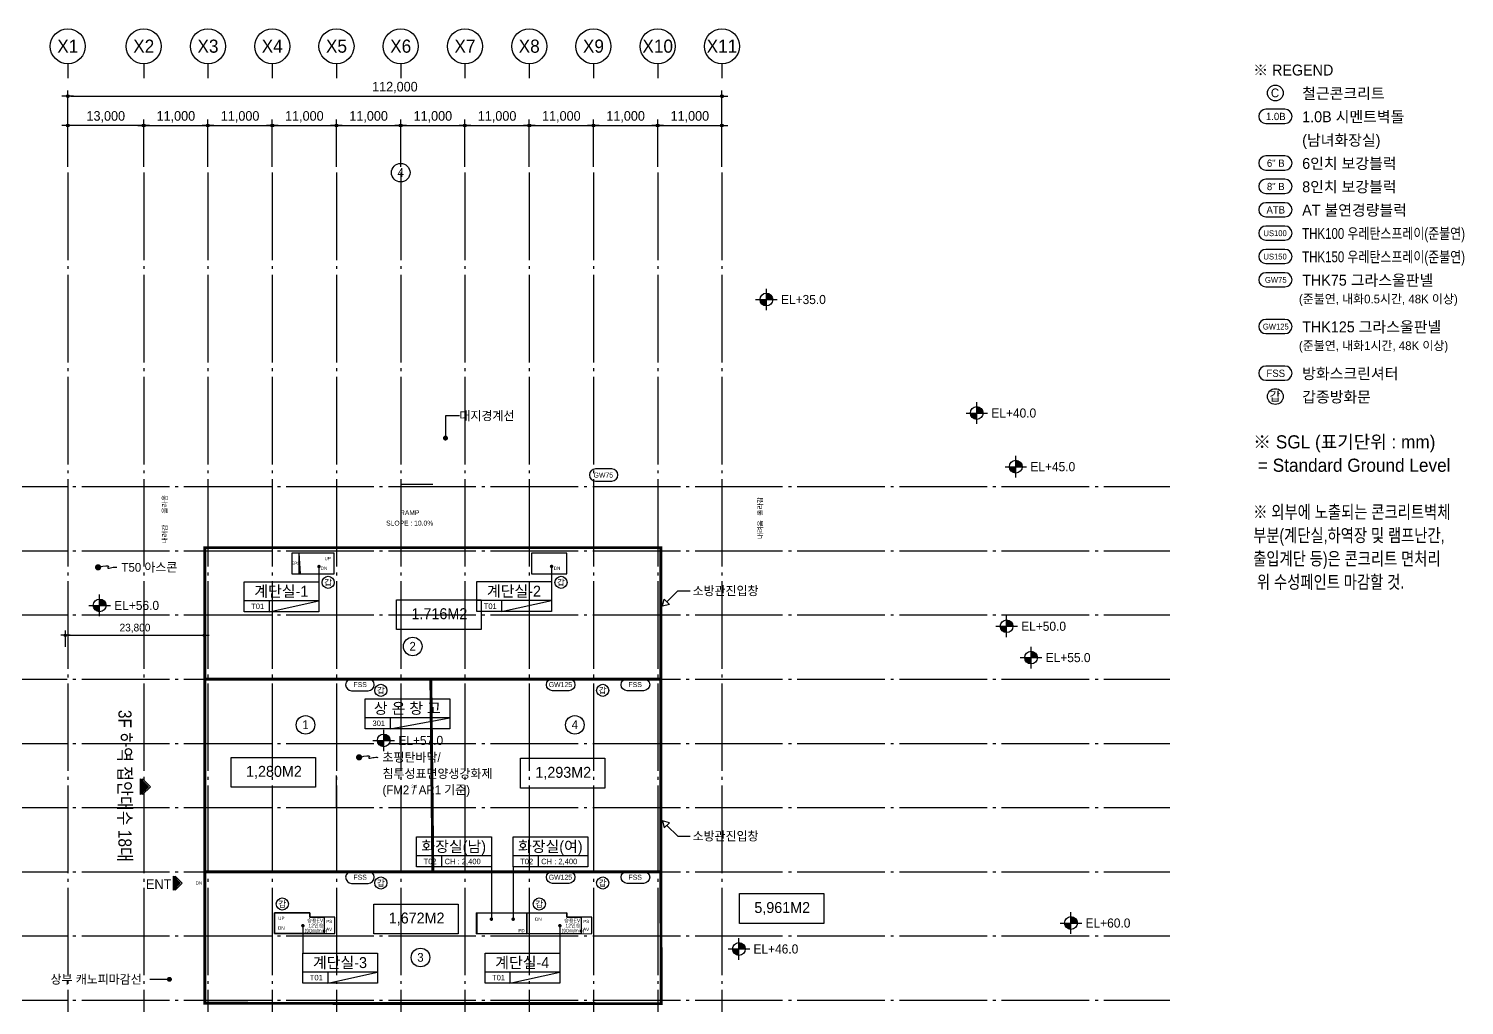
# Model space of a CAD drawing. Header units: millimetres. Extents: x 252735598 to 255219468, y 503841472 to 504550014.
# Drawn here: x 254553680 to 254799468, y 504382700 to 504550014 of the extents above; entities that cross this region are included whole.
import ezdxf
from ezdxf.enums import TextEntityAlignment as Align

# ---------------------------------------------------------------- set-up
doc = ezdxf.new("R2010")
doc.units = ezdxf.units.MM
doc.linetypes.add('CEN', pattern=[35, 30, -2, 1, -2])
for name, color, linetype in [('4A.TEC CEN', 1, 'CEN'), ('4A.TEC DIM', 7, 'Continuous'), ('4A.TEC TEXT', 7, 'Continuous'), ('4A.TEC TEXT 1', 3, 'Continuous'), ('4A.TEC TEXT 2', 3, 'Continuous'), ('4A.TEC 심볼', 7, 'Continuous'), ('DEFPOINT', 135, 'Continuous'), ('㈜SE&C DIM', 7, 'Continuous'), ('㈜SE&C TEXT', 7, 'Continuous'), ('㈜SE&C TEXT 1', 3, 'Continuous')]:
    doc.layers.add(name, color=color, linetype=linetype)
doc.styles.add('돋움', font='')
doc.styles.get('돋움').set_extended_font_data('돋움')
doc.dimstyles.new('DIM_400(외부치수)', dxfattribs={"dimscale": 1200, "dimtxt": 3.3, "dimasz": 1, "dimexe": 2, "dimexo": 2, "dimgap": 1, "dimtad": 1, "dimdec": 0, "dimdsep": 46, "dimlunit": 6, "dimtxsty": '돋움', "dimblk1": 'DIMDOT', "dimblk2": 'DIMDOT', "dimsah": 1, "dimcen": 2.5, "dimdle": 1.5, "dimclrd": 8, "dimclre": 8, "dimclrt": 3, "dimadec": 0, "dimazin": 0, "dimtfac": 1, "dimtdec": 0, "dimtix": 1, "dimtmove": 2, "dimatfit": 3, "dimldrblk": 'DIMDOT', "dimfxl": 1, "dimtvp": 1, "dimtolj": 1, "dimtzin": 0, "dimarcsym": 0})
doc.dimstyles.new('DIM_600(외부치수)', dxfattribs={"dimscale": 400, "dimtxt": 3.3, "dimasz": 1, "dimexe": 2, "dimexo": 2, "dimgap": 1, "dimtad": 1, "dimdec": 0, "dimdsep": 46, "dimlunit": 6, "dimtxsty": '돋움', "dimblk1": 'DIMDOT', "dimblk2": 'DIMDOT', "dimsah": 1, "dimcen": 2.5, "dimdle": 1.5, "dimclrd": 8, "dimclre": 8, "dimclrt": 3, "dimadec": 0, "dimazin": 0, "dimtfac": 1, "dimtdec": 0, "dimtix": 1, "dimtmove": 2, "dimatfit": 3, "dimldrblk": 'DIMDOT', "dimfxl": 1, "dimtvp": 1, "dimtolj": 1, "dimtzin": 0, "dimarcsym": 0})

# ---------------------------------------------------------------- blocks, each defined once
blk = doc.blocks.new('a4w')
at = {"layer": '4A.TEC 심볼'}
for points in [[(-19898, 7460444), (-21873, 7460444, 1), (-21873, 7458989), (-19898, 7458989, 1)], [(-19898, 7455644), (-21873, 7455644, 1), (-21873, 7454189), (-19898, 7454189, 1)], [(-19898, 7453244), (-21873, 7453244, 1), (-21873, 7451789), (-19898, 7451789, 1)], [(-19898, 7450844), (-21873, 7450844, 1), (-21873, 7449389), (-19898, 7449389, 1)], [(-19898, 7448444), (-21873, 7448444, 1), (-21873, 7446989), (-19898, 7446989, 1)], [(-19898, 7446044), (-21873, 7446044, 1), (-21873, 7444589), (-19898, 7444589, 1)], [(-19898, 7443644), (-21873, 7443644, 1), (-21873, 7442189), (-19898, 7442189, 1)], [(-19898, 7438844), (-21873, 7438844, 1), (-21873, 7437389), (-19898, 7437389, 1)], [(-19898, 7434044), (-21873, 7434044, 1), (-21873, 7432589), (-19898, 7432589, 1)]]:
    blk.add_lwpolyline(points, format="xyb", close=True, dxfattribs=at)
for centre in [(-20886, 7462116), (-20886, 7430916)]:
    blk.add_circle(centre, 808, dxfattribs=at)
at = {"layer": '4A.TEC TEXT', "style": '돋움'}
for s, p in [('C', (-20923, 7462128)), ('갑', (-20923, 7430928))]:
    blk.add_text(s, height=900, dxfattribs=at).set_placement(p, align=Align.MIDDLE_CENTER)
for s, height, p in [('1.0B', 750, (-20845, 7459705)), ('6" B', 750, (-20845, 7454905)), ('8" B', 750, (-20845, 7452505)), ('ATB', 750, (-20845, 7450105)), ('US100', 600, (-20916, 7447705)), ('US150', 600, (-20916, 7445305)), ('GW75', 600, (-20845, 7442905)), ('GW125', 600, (-20845, 7438105)), ('FSS', 750, (-20845, 7433305))]:
    blk.add_text(s, height=height, dxfattribs=at).set_placement(p, align=Align.MIDDLE)
at = {"layer": '4A.TEC TEXT 2', "color": 3, "style": '돋움'}
for s, height, p in [('※ REGEND', 1125, (-23170, 7463576)), ('철근콘크리트', 1125, (-18130, 7461176)), ('1.0B 시멘트벽돌', 1125, (-18130, 7458776)), ('(남녀화장실)', 1125, (-18130, 7456376)), ('6인치 보강블럭', 1125, (-18130, 7453976)), ('8인치 보강블럭', 1125, (-18130, 7451576)), ('AT 불연경량블럭', 1125, (-18130, 7449176)), ('THK75 그라스울판넬', 1125, (-18130, 7441976)), ('(준불연, 내화0.5시간, 48K 이상)', 900, (-18466, 7440222)), ('THK125 그라스울판넬', 1125, (-18130, 7437176)), ('(준불연, 내화1시간, 48K 이상)', 900, (-18466, 7435422)), ('방화스크린셔터', 1125, (-18130, 7432376)), ('갑종방화문', 1125, (-18130, 7429976)), ('※ SGL (표기단위 : mm)', 1350, (-23170, 7425176)), (' = Standard Ground Level', 1350, (-23170, 7422776))]:
    blk.add_text(s, height=height, dxfattribs=at).set_placement(p, align=Align.BOTTOM_LEFT)
at = {"layer": '4A.TEC TEXT 2', "color": 3, "style": '돋움', "width": 0.8}
for s, height, p in [('THK100 우레탄스프레이(준불연)', 1125, (-18130, 7446776)), ('THK150 우레탄스프레이(준불연)', 1125, (-18130, 7444376)), ('※ 외부에 노출되는 콘크리트벽체', 1350, (-23170, 7417976)), ('부분(계단실,하역장 및 램프난간,', 1350, (-23170, 7415576)), ('출입계단 등)은 콘크리트 면처리', 1350, (-23170, 7413176)), (' 위 수성페인트 마감할 것.', 1350, (-23170, 7410776))]:
    blk.add_text(s, height=height, dxfattribs=at).set_placement(p, align=Align.BOTTOM_LEFT)
blk = doc.blocks.new('DIMDOT')
at = {"color": 0}
blk.add_line((-2, 0), (2, 0), dxfattribs=at)
for radius in [0.5, 0.25]:
    blk.add_circle((0, 0), radius, dxfattribs=at)
blk = doc.blocks.new('*D94')
at = {"layer": '4A.TEC DIM', "color": 8, "lineweight": -2, "transparency": 16777216}
for p, q in [((169308, -38163), (169308, -25069)), ((169808, -26069), (280808, -26069)), ((281308, -38163), (281308, -25069))]:
    blk.add_line(p, q, dxfattribs=at)
at = {"layer": 'Defpoints', "color": 0, "transparency": 16777216}
for p in [(281308, -26069), (169308, -39163), (281308, -39163)]:
    blk.add_point(p, dxfattribs=at)
at = {"layer": '4A.TEC DIM', "color": 8, "lineweight": -2, "transparency": 16777216, "xscale": 500, "yscale": 500, "zscale": 500, "rotation": 180}
blk.add_blockref('DIMDOT', (169308, -26069), dxfattribs=at)
at = {"layer": '4A.TEC DIM', "color": 8, "lineweight": -2, "transparency": 16777216, "xscale": 500, "yscale": 500, "zscale": 500}
blk.add_blockref('DIMDOT', (281308, -26069), dxfattribs=at)
at = {"layer": '4A.TEC DIM', "color": 3, "transparency": 16777216, "insert": (225308, -24584), "char_height": 1650, "attachment_point": 5, "style": '돋움'}
blk.add_mtext('\\A1;112,000', dxfattribs=at)
blk = doc.blocks.new('ccs122')
at = {"layer": '4A.TEC 심볼'}
blk.add_line((0, 8), (0, 3), dxfattribs=at)
blk.add_circle((0, 14), 6, dxfattribs=at)
at = {"layer": '4A.TEC TEXT 2', "color": 3, "style": '돋움'}
blk.add_attdef('NO', text='', height=4.5, dxfattribs=at).set_placement((-0.01, 14.02), align=Align.MIDDLE_CENTER)
blk = doc.blocks.new('*D103')
at = {"layer": '4A.TEC DIM', "color": 8, "lineweight": -2, "transparency": 16777216}
for p, q in [((169308, -38163), (169308, -30082)), ((181808, -31082), (169808, -31082)), ((182308, -38163), (182308, -30082))]:
    blk.add_line(p, q, dxfattribs=at)
at = {"layer": 'Defpoints', "color": 0, "transparency": 16777216}
for p in [(169308, -31082), (169308, -39163), (182308, -39163)]:
    blk.add_point(p, dxfattribs=at)
at = {"layer": '4A.TEC DIM', "color": 8, "lineweight": -2, "transparency": 16777216, "xscale": 500, "yscale": 500, "zscale": 500, "rotation": 180}
blk.add_blockref('DIMDOT', (169308, -31082), dxfattribs=at)
at = {"layer": '4A.TEC DIM', "color": 8, "lineweight": -2, "transparency": 16777216, "xscale": 500, "yscale": 500, "zscale": 500}
blk.add_blockref('DIMDOT', (182308, -31082), dxfattribs=at)
at = {"layer": '4A.TEC DIM', "color": 3, "transparency": 16777216, "insert": (175808, -29597), "char_height": 1650, "attachment_point": 5, "style": '돋움'}
blk.add_mtext('\\A1;13,000', dxfattribs=at)
blk = doc.blocks.new('*D105')
at = {"layer": '4A.TEC DIM', "color": 8, "lineweight": -2, "transparency": 16777216}
for p, q in [((270308, -38163), (270308, -30082)), ((270808, -31082), (280808, -31082)), ((281308, -38163), (281308, -30082))]:
    blk.add_line(p, q, dxfattribs=at)
at = {"layer": 'Defpoints', "color": 0, "transparency": 16777216}
for p in [(281308, -31082), (270308, -39163), (281308, -39163)]:
    blk.add_point(p, dxfattribs=at)
at = {"layer": '4A.TEC DIM', "color": 8, "lineweight": -2, "transparency": 16777216, "xscale": 500, "yscale": 500, "zscale": 500, "rotation": 180}
blk.add_blockref('DIMDOT', (270308, -31082), dxfattribs=at)
at = {"layer": '4A.TEC DIM', "color": 8, "lineweight": -2, "transparency": 16777216, "xscale": 500, "yscale": 500, "zscale": 500}
blk.add_blockref('DIMDOT', (281308, -31082), dxfattribs=at)
at = {"layer": '4A.TEC DIM', "color": 3, "transparency": 16777216, "insert": (275808, -29597), "char_height": 1650, "attachment_point": 5, "style": '돋움'}
blk.add_mtext('\\A1;11,000', dxfattribs=at)
blk = doc.blocks.new('*D106')
at = {"layer": '4A.TEC DIM', "color": 8, "lineweight": -2, "transparency": 16777216}
for p, q in [((259308, -38163), (259308, -30082)), ((259808, -31082), (269808, -31082)), ((270308, -38163), (270308, -30082))]:
    blk.add_line(p, q, dxfattribs=at)
at = {"layer": 'Defpoints', "color": 0, "transparency": 16777216}
for p in [(270308, -31082), (259308, -39163), (270308, -39163)]:
    blk.add_point(p, dxfattribs=at)
at = {"layer": '4A.TEC DIM', "color": 8, "lineweight": -2, "transparency": 16777216, "xscale": 500, "yscale": 500, "zscale": 500, "rotation": 180}
blk.add_blockref('DIMDOT', (259308, -31082), dxfattribs=at)
at = {"layer": '4A.TEC DIM', "color": 8, "lineweight": -2, "transparency": 16777216, "xscale": 500, "yscale": 500, "zscale": 500}
blk.add_blockref('DIMDOT', (270308, -31082), dxfattribs=at)
at = {"layer": '4A.TEC DIM', "color": 3, "transparency": 16777216, "insert": (264808, -29597), "char_height": 1650, "attachment_point": 5, "style": '돋움'}
blk.add_mtext('\\A1;11,000', dxfattribs=at)
blk = doc.blocks.new('*D107')
at = {"layer": '4A.TEC DIM', "color": 8, "lineweight": -2, "transparency": 16777216}
for p, q in [((248308, -38163), (248308, -30082)), ((248808, -31082), (258808, -31082)), ((259308, -38163), (259308, -30082))]:
    blk.add_line(p, q, dxfattribs=at)
at = {"layer": 'Defpoints', "color": 0, "transparency": 16777216}
for p in [(259308, -31082), (248308, -39163), (259308, -39163)]:
    blk.add_point(p, dxfattribs=at)
at = {"layer": '4A.TEC DIM', "color": 8, "lineweight": -2, "transparency": 16777216, "xscale": 500, "yscale": 500, "zscale": 500, "rotation": 180}
blk.add_blockref('DIMDOT', (248308, -31082), dxfattribs=at)
at = {"layer": '4A.TEC DIM', "color": 8, "lineweight": -2, "transparency": 16777216, "xscale": 500, "yscale": 500, "zscale": 500}
blk.add_blockref('DIMDOT', (259308, -31082), dxfattribs=at)
at = {"layer": '4A.TEC DIM', "color": 3, "transparency": 16777216, "insert": (253808, -29597), "char_height": 1650, "attachment_point": 5, "style": '돋움'}
blk.add_mtext('\\A1;11,000', dxfattribs=at)
blk = doc.blocks.new('*D108')
at = {"layer": '4A.TEC DIM', "color": 8, "lineweight": -2, "transparency": 16777216}
for p, q in [((237308, -38163), (237308, -30082)), ((237808, -31082), (247808, -31082)), ((248308, -38163), (248308, -30082))]:
    blk.add_line(p, q, dxfattribs=at)
at = {"layer": 'Defpoints', "color": 0, "transparency": 16777216}
for p in [(248308, -31082), (237308, -39163), (248308, -39163)]:
    blk.add_point(p, dxfattribs=at)
at = {"layer": '4A.TEC DIM', "color": 8, "lineweight": -2, "transparency": 16777216, "xscale": 500, "yscale": 500, "zscale": 500, "rotation": 180}
blk.add_blockref('DIMDOT', (237308, -31082), dxfattribs=at)
at = {"layer": '4A.TEC DIM', "color": 8, "lineweight": -2, "transparency": 16777216, "xscale": 500, "yscale": 500, "zscale": 500}
blk.add_blockref('DIMDOT', (248308, -31082), dxfattribs=at)
at = {"layer": '4A.TEC DIM', "color": 3, "transparency": 16777216, "insert": (242808, -29597), "char_height": 1650, "attachment_point": 5, "style": '돋움'}
blk.add_mtext('\\A1;11,000', dxfattribs=at)
blk = doc.blocks.new('*D109')
at = {"layer": '4A.TEC DIM', "color": 8, "lineweight": -2, "transparency": 16777216}
for p, q in [((226308, -38163), (226308, -30082)), ((226808, -31082), (236808, -31082)), ((237308, -38163), (237308, -30082))]:
    blk.add_line(p, q, dxfattribs=at)
at = {"layer": 'Defpoints', "color": 0, "transparency": 16777216}
for p in [(237308, -31082), (226308, -39163), (237308, -39163)]:
    blk.add_point(p, dxfattribs=at)
at = {"layer": '4A.TEC DIM', "color": 8, "lineweight": -2, "transparency": 16777216, "xscale": 500, "yscale": 500, "zscale": 500, "rotation": 180}
blk.add_blockref('DIMDOT', (226308, -31082), dxfattribs=at)
at = {"layer": '4A.TEC DIM', "color": 8, "lineweight": -2, "transparency": 16777216, "xscale": 500, "yscale": 500, "zscale": 500}
blk.add_blockref('DIMDOT', (237308, -31082), dxfattribs=at)
at = {"layer": '4A.TEC DIM', "color": 3, "transparency": 16777216, "insert": (231808, -29597), "char_height": 1650, "attachment_point": 5, "style": '돋움'}
blk.add_mtext('\\A1;11,000', dxfattribs=at)
blk = doc.blocks.new('*D110')
at = {"layer": '4A.TEC DIM', "color": 8, "lineweight": -2, "transparency": 16777216}
for p, q in [((215308, -38163), (215308, -30082)), ((215808, -31082), (225808, -31082)), ((226308, -38163), (226308, -30082))]:
    blk.add_line(p, q, dxfattribs=at)
at = {"layer": 'Defpoints', "color": 0, "transparency": 16777216}
for p in [(226308, -31082), (215308, -39163), (226308, -39163)]:
    blk.add_point(p, dxfattribs=at)
at = {"layer": '4A.TEC DIM', "color": 8, "lineweight": -2, "transparency": 16777216, "xscale": 500, "yscale": 500, "zscale": 500, "rotation": 180}
blk.add_blockref('DIMDOT', (215308, -31082), dxfattribs=at)
at = {"layer": '4A.TEC DIM', "color": 8, "lineweight": -2, "transparency": 16777216, "xscale": 500, "yscale": 500, "zscale": 500}
blk.add_blockref('DIMDOT', (226308, -31082), dxfattribs=at)
at = {"layer": '4A.TEC DIM', "color": 3, "transparency": 16777216, "insert": (220808, -29597), "char_height": 1650, "attachment_point": 5, "style": '돋움'}
blk.add_mtext('\\A1;11,000', dxfattribs=at)
blk = doc.blocks.new('*D111')
at = {"layer": '4A.TEC DIM', "color": 8, "lineweight": -2, "transparency": 16777216}
for p, q in [((204308, -38163), (204308, -30082)), ((204808, -31082), (214808, -31082)), ((215308, -38163), (215308, -30082))]:
    blk.add_line(p, q, dxfattribs=at)
at = {"layer": 'Defpoints', "color": 0, "transparency": 16777216}
for p in [(215308, -31082), (204308, -39163), (215308, -39163)]:
    blk.add_point(p, dxfattribs=at)
at = {"layer": '4A.TEC DIM', "color": 8, "lineweight": -2, "transparency": 16777216, "xscale": 500, "yscale": 500, "zscale": 500, "rotation": 180}
blk.add_blockref('DIMDOT', (204308, -31082), dxfattribs=at)
at = {"layer": '4A.TEC DIM', "color": 8, "lineweight": -2, "transparency": 16777216, "xscale": 500, "yscale": 500, "zscale": 500}
blk.add_blockref('DIMDOT', (215308, -31082), dxfattribs=at)
at = {"layer": '4A.TEC DIM', "color": 3, "transparency": 16777216, "insert": (209808, -29597), "char_height": 1650, "attachment_point": 5, "style": '돋움'}
blk.add_mtext('\\A1;11,000', dxfattribs=at)
blk = doc.blocks.new('*D112')
at = {"layer": '4A.TEC DIM', "color": 8, "lineweight": -2, "transparency": 16777216}
for p, q in [((193308, -38163), (193308, -30082)), ((193808, -31082), (203808, -31082)), ((204308, -38163), (204308, -30082))]:
    blk.add_line(p, q, dxfattribs=at)
at = {"layer": 'Defpoints', "color": 0, "transparency": 16777216}
for p in [(204308, -31082), (193308, -39163), (204308, -39163)]:
    blk.add_point(p, dxfattribs=at)
at = {"layer": '4A.TEC DIM', "color": 8, "lineweight": -2, "transparency": 16777216, "xscale": 500, "yscale": 500, "zscale": 500, "rotation": 180}
blk.add_blockref('DIMDOT', (193308, -31082), dxfattribs=at)
at = {"layer": '4A.TEC DIM', "color": 8, "lineweight": -2, "transparency": 16777216, "xscale": 500, "yscale": 500, "zscale": 500}
blk.add_blockref('DIMDOT', (204308, -31082), dxfattribs=at)
at = {"layer": '4A.TEC DIM', "color": 3, "transparency": 16777216, "insert": (198808, -29597), "char_height": 1650, "attachment_point": 5, "style": '돋움'}
blk.add_mtext('\\A1;11,000', dxfattribs=at)
blk = doc.blocks.new('*D113')
at = {"layer": '4A.TEC DIM', "color": 8, "lineweight": -2, "transparency": 16777216}
for p, q in [((182308, -38163), (182308, -30082)), ((182808, -31082), (192808, -31082)), ((193308, -38163), (193308, -30082))]:
    blk.add_line(p, q, dxfattribs=at)
at = {"layer": 'Defpoints', "color": 0, "transparency": 16777216}
for p in [(193308, -31082), (182308, -39163), (193308, -39163)]:
    blk.add_point(p, dxfattribs=at)
at = {"layer": '4A.TEC DIM', "color": 8, "lineweight": -2, "transparency": 16777216, "xscale": 500, "yscale": 500, "zscale": 500, "rotation": 180}
blk.add_blockref('DIMDOT', (182308, -31082), dxfattribs=at)
at = {"layer": '4A.TEC DIM', "color": 8, "lineweight": -2, "transparency": 16777216, "xscale": 500, "yscale": 500, "zscale": 500}
blk.add_blockref('DIMDOT', (193308, -31082), dxfattribs=at)
at = {"layer": '4A.TEC DIM', "color": 3, "transparency": 16777216, "insert": (187808, -29597), "char_height": 1650, "attachment_point": 5, "style": '돋움'}
blk.add_mtext('\\A1;11,000', dxfattribs=at)
blk = doc.blocks.new('FL-LEVEL1')
at = {"layer": '4A.TEC 심볼', "linetype": 'ByBlock'}
h = blk.add_hatch(color=256, dxfattribs=at)
h.paths.add_polyline_path([(295, 175), (295, 0), (470, 0, 0.414214)])
h.paths.add_polyline_path([(295, 0), (120, 0, 0.414214), (295, -175)])
for p, q in [((0, 0), (590, 0)), ((295, -295), (295, 295))]:
    blk.add_line(p, q, dxfattribs=at)
blk.add_circle((295, 0), 175, dxfattribs=at)
at = {"layer": '4A.TEC TEXT 2', "color": 3, "linetype": 'ByBlock', "style": '돋움'}
blk.add_attdef('FL', text='', height=250, dxfattribs=at).set_placement((695, 0), align=Align.MIDDLE_LEFT)
blk = doc.blocks.new('zw$CF70')
at = {"layer": '4A.TEC 심볼', "color": 1, "const_width": 640}
blk.add_lwpolyline([(320, 7842, 1), (961, 7842, 1)], format="xyb", close=True, dxfattribs=at)
at = {"layer": '4A.TEC 심볼', "color": 1}
blk.add_lwpolyline([(642, 7842), (1607, 8062), (2240, 8164), (2606, 8172), (2767, 8112), (2789, 8009), (2736, 7889), (2671, 7777), (2659, 7697), (2749, 7670), (2931, 7686), (3177, 7730), (3464, 7787), (3763, 7842), (4050, 7880), (4299, 7885), (4484, 7842)], dxfattribs=at)
at = {"layer": '4A.TEC TEXT', "style": '돋움'}
for s, height, p in [('초평탄바닥/', 1800, (5445, 7842)), ('침투성표면양생강화제', 1800, (5445, 4499)), ('(FM2 / AR1 기준)', 1800, (5445, 1156)), ('3rd', 600, (11376, 1901))]:
    blk.add_text(s, height=height, dxfattribs=at).set_placement(p, align=Align.MIDDLE_LEFT)
blk = doc.blocks.new('*D58')
at = {"layer": 'Defpoints', "color": 0, "transparency": 16777216}
for p in [(254583774, 504446099), (254559974, 504443306), (254583774, 504443306)]:
    blk.add_point(p, dxfattribs=at)
at = {"layer": '㈜SE&C DIM', "color": 8, "lineweight": -2, "ltscale": 10, "transparency": 16777216}
for p, q in [((254559974, 504444106), (254559974, 504446899)), ((254560374, 504446099), (254583374, 504446099)), ((254583774, 504444106), (254583774, 504446899))]:
    blk.add_line(p, q, dxfattribs=at)
at = {"layer": '㈜SE&C DIM', "color": 8, "lineweight": -2, "transparency": 16777216, "xscale": 400, "yscale": 400, "zscale": 400, "rotation": 180}
blk.add_blockref('DIMDOT', (254559974, 504446099), dxfattribs=at)
at = {"layer": '㈜SE&C DIM', "color": 8, "lineweight": -2, "transparency": 16777216, "xscale": 400, "yscale": 400, "zscale": 400}
blk.add_blockref('DIMDOT', (254583774, 504446099), dxfattribs=at)
at = {"layer": '㈜SE&C DIM', "color": 3, "transparency": 16777216, "insert": (254571874, 504447287), "char_height": 1320, "attachment_point": 5, "style": '돋움'}
blk.add_mtext('\\A1;23,800', dxfattribs=at)
blk = doc.blocks.new('dwg9CDF')
at = {"layer": '4A.TEC 심볼', "color": 3, "linetype": 'ByBlock'}
ref = blk.add_blockref('FL-LEVEL1', (287075, -60898, 36666), dxfattribs=dict(at, xscale=6.250000000000405, yscale=6.250000000000405, zscale=6.250000000000405))
ref.add_attrib('FL', 'EL+35.0', dxfattribs={"layer": '4A.TEC TEXT 1', "color": 3, "linetype": 'ByBlock', "height": 1562.5, "style": '돋움'}).set_placement((291419, -60898, 36666), align=Align.MIDDLE_LEFT)
ref = blk.add_blockref('FL-LEVEL1', (323089, -80342, 36666), dxfattribs=dict(at, xscale=6.250000000000405, yscale=6.250000000000405, zscale=6.250000000000405))
ref.add_attrib('FL', 'EL+40.0', dxfattribs={"layer": '4A.TEC TEXT 1', "color": 3, "linetype": 'ByBlock', "height": 1562.5, "style": '돋움'}).set_placement((327433, -80342, 36666), align=Align.MIDDLE_LEFT)
ref = blk.add_blockref('FL-LEVEL1', (329769, -89536, 46666), dxfattribs=dict(at, xscale=6.250000000000405, yscale=6.250000000000405, zscale=6.250000000000405))
ref.add_attrib('FL', 'EL+45.0', dxfattribs={"layer": '4A.TEC TEXT 1', "color": 3, "linetype": 'ByBlock', "height": 1562.5, "style": '돋움'}).set_placement((334113, -89536, 46666), align=Align.MIDDLE_LEFT)
ref = blk.add_blockref('FL-LEVEL1', (328195, -116874, 51666), dxfattribs=dict(at, xscale=6.250000000000405, yscale=6.250000000000405, zscale=6.250000000000405))
ref.add_attrib('FL', 'EL+50.0', dxfattribs={"layer": '4A.TEC TEXT 1', "color": 3, "linetype": 'ByBlock', "height": 1562.5, "style": '돋움'}).set_placement((332539, -116874, 51666), align=Align.MIDDLE_LEFT)
ref = blk.add_blockref('FL-LEVEL1', (332391, -122240, 56666), dxfattribs=dict(at, xscale=6.250000000000405, yscale=6.250000000000405, zscale=6.250000000000405))
ref.add_attrib('FL', 'EL+55.0', dxfattribs={"layer": '4A.TEC TEXT 1', "color": 3, "linetype": 'ByBlock', "height": 1562.5, "style": '돋움'}).set_placement((336735, -122240, 56666), align=Align.MIDDLE_LEFT)
ref = blk.add_blockref('FL-LEVEL1', (339218, -167717, 226666), dxfattribs=dict(at, xscale=6.250000000000405, yscale=6.250000000000405, zscale=6.250000000000405))
ref.add_attrib('FL', 'EL+60.0', dxfattribs={"layer": '4A.TEC TEXT 1', "color": 3, "linetype": 'ByBlock', "height": 1562.5, "style": '돋움'}).set_placement((343562, -167717, 226666), align=Align.MIDDLE_LEFT)
blk = doc.blocks.new('dwgFD3B')
at = {"layer": '4A.TEC CEN', "color": 250, "ltscale": 500}
for p, q in [((49194.51, -92936.83, -3333.33), (358000, -92936.83, -3333.33)), ((49194.51, -103936.83, -3333.33), (358000, -103936.83, -3333.33)), ((49194.51, -114936.83, -3333.33), (358000, -114936.83, -3333.33)), ((49194.51, -125936.83, -3333.33), (358000, -125936.83, -3333.33)), ((49194.51, -136936.83, -3333.33), (358000, -136936.83, -3333.33)), ((49194.51, -147936.83, -3333.33), (358000, -147936.83, -3333.33)), ((49194.51, -158936.83, -3333.33), (358000, -158936.83, -3333.33)), ((49194.51, -169936.83, -3333.33), (358000, -169936.83, -3333.33)), ((49194.51, -180936.83, -3333.33), (358000, -180936.83, -3333.33))]:
    blk.add_line(p, q, dxfattribs=at)
at = {"layer": '4A.TEC CEN', "color": 250, "ltscale": 500, "elevation": -3333.33}
for points in [[(169307.63, -39163.16), (169307.63, -267000)], [(182307.63, -39163.16), (182307.63, -267000)], [(193307.63, -39163.16), (193307.63, -267000)], [(204307.63, -39163.16), (204307.63, -267000)], [(215307.63, -39163.16), (215307.63, -267000)], [(226307.63, -39163.16), (226307.63, -267000)], [(237307.63, -39163.16), (237307.63, -267000)], [(248307.63, -39163.16), (248307.63, -267000)], [(259307.63, -39163.16), (259307.63, -267000)], [(270307.63, -39163.16), (270307.63, -267000)], [(281307.63, -39163.16), (281307.63, -267000)]]:
    blk.add_lwpolyline(points, dxfattribs=at)
at = {"layer": '4A.TEC 심볼'}
ref = blk.add_blockref('ccs122', (169307.63, -24500.01, 1666.22), dxfattribs=dict(at, xscale=499.9999977496833, yscale=499.9999977496833, zscale=499.9999977496833))
ref.add_attrib('NO', 'X1', dxfattribs={"layer": '0', "color": 3, "height": 2250, "style": '돋움'}).set_placement((169304.55, -17491.05, 1666.22), align=Align.MIDDLE_CENTER)
ref = blk.add_blockref('ccs122', (182307.63, -24500, -3333.78), dxfattribs=dict(at, xscale=499.9999977496833, yscale=499.9999977496833, zscale=499.9999977496833))
ref.add_attrib('NO', 'X2', dxfattribs={"layer": '0', "color": 3, "height": 2250, "style": '돋움'}).set_placement((182304.55, -17491.04, -3333.78), align=Align.MIDDLE_CENTER)
ref = blk.add_blockref('ccs122', (193307.63, -24500, -3333.78), dxfattribs=dict(at, xscale=499.9999977496833, yscale=499.9999977496833, zscale=499.9999977496833))
ref.add_attrib('NO', 'X3', dxfattribs={"layer": '0', "color": 3, "height": 2250, "style": '돋움'}).set_placement((193304.55, -17491.04, -3333.78), align=Align.MIDDLE_CENTER)
ref = blk.add_blockref('ccs122', (204307.63, -24500, -3333.78), dxfattribs=dict(at, xscale=499.9999977496833, yscale=499.9999977496833, zscale=499.9999977496833))
ref.add_attrib('NO', 'X4', dxfattribs={"layer": '0', "color": 3, "height": 2250, "style": '돋움'}).set_placement((204304.55, -17491.04, -3333.78), align=Align.MIDDLE_CENTER)
ref = blk.add_blockref('ccs122', (215307.63, -24500, -3333.78), dxfattribs=dict(at, xscale=499.9999977496833, yscale=499.9999977496833, zscale=499.9999977496833))
ref.add_attrib('NO', 'X5', dxfattribs={"layer": '0', "color": 3, "height": 2250, "style": '돋움'}).set_placement((215304.55, -17491.04, -3333.78), align=Align.MIDDLE_CENTER)
ref = blk.add_blockref('ccs122', (226307.63, -24500, -3333.78), dxfattribs=dict(at, xscale=499.9999977496833, yscale=499.9999977496833, zscale=499.9999977496833))
ref.add_attrib('NO', 'X6', dxfattribs={"layer": '0', "color": 3, "height": 2250, "style": '돋움'}).set_placement((226304.55, -17491.04, -3333.78), align=Align.MIDDLE_CENTER)
ref = blk.add_blockref('ccs122', (237307.63, -24499.99, -3333.78), dxfattribs=dict(at, xscale=499.9999977496833, yscale=499.9999977496833, zscale=499.9999977496833))
ref.add_attrib('NO', 'X7', dxfattribs={"layer": '0', "color": 3, "height": 2250, "style": '돋움'}).set_placement((237304.55, -17491.04, -3333.78), align=Align.MIDDLE_CENTER)
ref = blk.add_blockref('ccs122', (248307.63, -24500, -3333.78), dxfattribs=dict(at, xscale=499.9999977496833, yscale=499.9999977496833, zscale=499.9999977496833))
ref.add_attrib('NO', 'X8', dxfattribs={"layer": '0', "color": 3, "height": 2250, "style": '돋움'}).set_placement((248304.55, -17491.04, -3333.78), align=Align.MIDDLE_CENTER)
ref = blk.add_blockref('ccs122', (259307.63, -24499.99, -3333.78), dxfattribs=dict(at, xscale=499.9999977496833, yscale=499.9999977496833, zscale=499.9999977496833))
ref.add_attrib('NO', 'X9', dxfattribs={"layer": '0', "color": 3, "height": 2250, "style": '돋움'}).set_placement((259304.55, -17491.04, -3333.78), align=Align.MIDDLE_CENTER)
ref = blk.add_blockref('ccs122', (270307.63, -24500, -3333.78), dxfattribs=dict(at, xscale=499.9999977496833, yscale=499.9999977496833, zscale=499.9999977496833))
ref.add_attrib('NO', 'X10', dxfattribs={"layer": '0', "color": 3, "height": 2250, "style": '돋움'}).set_placement((270304.55, -17491.04, -3333.78), align=Align.MIDDLE_CENTER)
ref = blk.add_blockref('ccs122', (281307.63, -24500, -3333.78), dxfattribs=dict(at, xscale=499.9999977496833, yscale=499.9999977496833, zscale=499.9999977496833))
ref.add_attrib('NO', 'X11', dxfattribs={"layer": '0', "color": 3, "height": 2250, "style": '돋움'}).set_placement((281304.55, -17491.04, -3333.78), align=Align.MIDDLE_CENTER)
at = {"layer": '4A.TEC DIM'}
for base, p1, p2, picture, middle in [((281307.63, -26068.86, 1666.22), (169307.63, -39163.16, 1666.22), (281307.63, -39163.16, 1666.22), '*D94', (225307.63, -24583.79, 1666.22)), ((169307.63, -31081.58, 1666.22), (182307.63, -39163.16, 1666.22), (169307.63, -39163.16, 1666.22), '*D103', (175807.63, -29596.51, 1666.22))]:
    dim = blk.add_linear_dim(base=base, p1=p1, p2=p2, dimstyle='DIM_600(외부치수)', override={"dimscale": 500, "dimdec": 1, "dimtxsty": '돋움', "dimblk1": 'DIMDOT', "dimblk2": 'DIMDOT'}, dxfattribs=at)
    dim.commit()
    dim.dimension.update_dxf_attribs({"geometry": picture, "text_midpoint": middle})
for base, p1, p2, picture, middle in [((193307.63, -31081.58, 1666.67), (182307.63, -39163.16, 1666.67), (193307.63, -39163.16, 1666.67), '*D113', (187807.63, -29596.51, 1666.67)), ((204307.63, -31081.58, 6666.22), (193307.63, -39163.16, 6666.22), (204307.63, -39163.16, 6666.22), '*D112', (198807.63, -29596.51, 6666.22)), ((215307.63, -31081.58, 1666.22), (204307.63, -39163.16, 1666.22), (215307.63, -39163.16, 1666.22), '*D111', (209807.63, -29596.51, 1666.22)), ((226307.63, -31081.58, 1666.22), (215307.63, -39163.16, 1666.22), (226307.63, -39163.16, 1666.22), '*D110', (220807.63, -29596.51, 1666.22)), ((237307.63, -31081.58, 1666.22), (226307.63, -39163.16, 1666.22), (237307.63, -39163.16, 1666.22), '*D109', (231807.63, -29596.51, 1666.22)), ((248307.63, -31081.58, 11666.22), (237307.63, -39163.16, 11666.22), (248307.63, -39163.16, 11666.22), '*D108', (242807.63, -29596.51, 11666.22)), ((259307.63, -31081.58, 6666.22), (248307.63, -39163.16, 6666.22), (259307.63, -39163.16, 6666.22), '*D107', (253807.63, -29596.51, 6666.22)), ((270307.63, -31081.58, 1666.22), (259307.63, -39163.16, 1666.22), (270307.63, -39163.16, 1666.22), '*D106', (264807.63, -29596.51, 1666.22)), ((281307.63, -31081.58, 1666.22), (270307.63, -39163.16, 1666.22), (281307.63, -39163.16, 1666.22), '*D105', (275807.63, -29596.51, 1666.22))]:
    dim = blk.add_linear_dim(base=base, p1=p1, p2=p2, angle=180, dimstyle='DIM_600(외부치수)', override={"dimscale": 500, "dimdec": 1, "dimtxsty": '돋움', "dimblk1": 'DIMDOT', "dimblk2": 'DIMDOT'}, dxfattribs=at)
    dim.commit()
    dim.dimension.update_dxf_attribs({"geometry": picture, "text_midpoint": middle})

msp = doc.modelspace()

# ---------------------------------------------------------------- hatches: boundary and pattern name
at = {"layer": '4A.TEC 심볼'}
for points in [[(254572831.7, 504418806.8), (254572831.7, 504421475.4), (254574166, 504420141.1)], [(254578446.2, 504402434.9), (254578446.2, 504404807), (254579632.3, 504403620.9)]]:
    msp.add_hatch(color=256, dxfattribs=at).paths.add_polyline_path(points)

# ---------------------------------------------------------------- linework, layer by layer
for p, q in [((254603378.4, 504457850.5), (254603378.4, 504455258.6)), ((254643198.4, 504457870.5), (254643198.4, 504455278.6)), ((254603378.4, 504452008.6), (254590578.5, 504452008.6)), ((254594828.5, 504450133.6), (254603378.4, 504452008.6)), ((254594828.5, 504452008.6), (254594828.5, 504450133.6)), ((254643198.4, 504452028.6), (254630398.5, 504452028.6)), ((254634648.5, 504450153.6), (254643198.4, 504452028.6)), ((254634648.5, 504452028.6), (254634648.5, 504450153.6)), ((254625778.9, 504431967.2), (254611312.3, 504431967.2)), ((254615562.3, 504431967.2), (254615562.3, 504430092.2)), ((254615562.3, 504430092.2), (254625778.9, 504431967.2)), ((254632897.3, 504408297.5), (254620097.4, 504408297.5)), ((254624347.4, 504408297.5), (254624347.4, 504406422.5)), ((254632897.3, 504406422.5), (254632897.3, 504397460.5, -38344.4)), ((254649429.2, 504408297.5), (254636629.3, 504408297.5)), ((254636629.3, 504406422.5), (254636629.3, 504397460.5, -38344.4)), ((254640879.3, 504408297.5), (254640879.3, 504406422.5)), ((254600620, 504396359, 6250), (254600620, 504391644.3, 6250)), ((254644620, 504396322.5, 6250), (254644620, 504391644.3, 6250)), ((254613419.9, 504388394.3, 6250), (254600620, 504388394.3, 6250)), ((254604870, 504386519.3, 6250), (254613419.9, 504388394.3, 6250)), ((254604870, 504388394.3, 6250), (254604870, 504386519.3, 6250)), ((254644620, 504388394.3, 6250), (254631820.1, 504388394.3, 6250)), ((254636070.1, 504386519.3, 6250), (254644620, 504388394.3, 6250)), ((254636070.1, 504388394.3, 6250), (254636070.1, 504386519.3, 6250))]:
    msp.add_line(p, q, dxfattribs=at)
at = {"layer": '4A.TEC 심볼', "color": 1}
for points, elevation in [([(254627421.2, 504483688.1), (254625033.8, 504483688.1), (254625033.8, 504479880.3)], 3332.9), ([(254574423.4, 504387150.8), (254577774.2, 504387150.8)], -0.4)]:
    msp.add_lwpolyline(points, dxfattribs=dict(at, elevation=elevation))
for points, const_width, elevation in [([(254624820.3, 504479880.3, 1), (254625247.3, 504479880.3, 1)], 427, 3332.9), ([(254565287.4, 504457736.3, 1), (254565821.1, 504457736.3, 1)], 533.7, 0.4), ([(254577987.7, 504387150.8, 1), (254577560.7, 504387150.8, 1)], 427, -0.4)]:
    msp.add_lwpolyline(points, format="xyb", close=True, dxfattribs=dict(at, const_width=const_width, elevation=elevation))
at = {"layer": '4A.TEC 심볼'}
msp.add_lwpolyline([(254653518.7, 504474590), (254650702.3, 504474590, 1), (254650702.3, 504472516.3), (254653518.7, 504472516.3, 1)], format="xyb", close=True, dxfattribs=at)
at = {"layer": '4A.TEC 심볼', "color": 1}
for points in [[(254565555.1, 504457736.3), (254566359.6, 504457919.9), (254566887.3, 504458004.6), (254567191.8, 504458011.4), (254567326.4, 504457961.4), (254567344.7, 504457875.8), (254567300.1, 504457775.7), (254567246.2, 504457682.1), (254567236.3, 504457616.2), (254567311.5, 504457593.4), (254567462.7, 504457606.8), (254567668.3, 504457643.6), (254567906.8, 504457691.2), (254568156.5, 504457737), (254568395.9, 504457768.2), (254568603.4, 504457772.2), (254568757.4, 504457736.3)], [(254662943.3, 504451826.1), (254664804.2, 504453686.9)], [(254664804.2, 504453686.9), (254666929.3, 504453686.9)], [(254662943.3, 504413527.8), (254664804.2, 504411666.9)], [(254664804.2, 504411666.9), (254666929.3, 504411666.9)]]:
    msp.add_lwpolyline(points, dxfattribs=at)
at = {"layer": '4A.TEC 심볼', "const_width": 298.9}
for points in [[(254603228.9, 504457868.8, 1), (254603527.8, 504457868.8, 1)], [(254643048.9, 504457888.8, 1), (254643347.8, 504457888.8, 1)]]:
    msp.add_lwpolyline(points, format="xyb", close=True, dxfattribs=at)
at = {"layer": '4A.TEC 심볼'}
for points in [[(254590578.5, 504455258.6), (254603378.4, 504455258.6), (254603378.4, 504450133.6), (254590578.5, 504450133.6)], [(254630398.5, 504455278.6), (254643198.4, 504455278.6), (254643198.4, 504450153.6), (254630398.5, 504450153.6)], [(254616655.1, 504452186.1), (254631121.6, 504452186.1), (254631121.6, 504447061.1), (254616655.1, 504447061.1)], [(254611312.3, 504435217.2), (254625778.9, 504435217.2), (254625778.9, 504430092.2), (254611312.3, 504430092.2)], [(254588326.4, 504425180), (254602792.9, 504425180), (254602792.9, 504420055), (254588326.4, 504420055)], [(254637864.8, 504425014.9), (254652331.4, 504425014.9), (254652331.4, 504419889.9), (254637864.8, 504419889.9)], [(254620097.4, 504411547.5), (254632897.3, 504411547.5), (254632897.3, 504406422.5), (254620097.4, 504406422.5)], [(254636629.3, 504411547.5), (254649429.2, 504411547.5), (254649429.2, 504406422.5), (254636629.3, 504406422.5)], [(254675353, 504401847.8), (254689819.6, 504401847.8), (254689819.6, 504396722.8), (254675353, 504396722.8)], [(254612758.6, 504400052.3), (254627225.2, 504400052.3), (254627225.2, 504394927.3), (254612758.6, 504394927.3)]]:
    msp.add_lwpolyline(points, close=True, dxfattribs=at)
at = {"layer": '4A.TEC 심볼', "color": 1}
for points in [[(254662177.9, 504451060.6), (254662501.4, 504452268), (254663385.3, 504451384.1)], [(254662177.9, 504414293.3), (254662501.4, 504413085.9), (254663385.3, 504413969.8)]]:
    msp.add_lwpolyline(points, close=True, dxfattribs=at)
at = {"layer": '4A.TEC 심볼'}
for points, elevation in [([(254608969, 504436592.6), (254611785.4, 504436592.6, 1), (254611785.4, 504438666.3), (254608969, 504438666.3, 1)], -5.5), ([(254646165.6, 504436592.6), (254643349.2, 504436592.6, -1), (254643349.2, 504438666.3), (254646165.6, 504438666.3, -1)], -6), ([(254658959.2, 504436592.6), (254656142.8, 504436592.6, -1), (254656142.8, 504438666.3), (254658959.2, 504438666.3, -1)], -6), ([(254608969, 504403592.6), (254611785.4, 504403592.6, 1), (254611785.4, 504405666.3), (254608969, 504405666.3, 1)], -5.5), ([(254646165.6, 504403592.6), (254643349.2, 504403592.6, -1), (254643349.2, 504405666.3), (254646165.6, 504405666.3, -1)], -6), ([(254658959.2, 504403592.6), (254656142.8, 504403592.6, -1), (254656142.8, 504405666.3), (254658959.2, 504405666.3, -1)], -6)]:
    msp.add_lwpolyline(points, format="xyb", close=True, dxfattribs=dict(at, elevation=elevation))
for points in [[(254574166, 504420141.1), (254572831.7, 504418806.8), (254572831.7, 504421475.4), (254574166, 504420141.1)], [(254574521.8, 504420141.1), (254573187.5, 504418806.8), (254573187.5, 504421475.4), (254574521.8, 504420141.1)]]:
    msp.add_lwpolyline(points, dxfattribs=at)
at = {"layer": '4A.TEC 심볼', "elevation": 4165.7}
for points in [[(254579632.3, 504403620.9), (254578446.2, 504402434.9), (254578446.2, 504404807), (254579632.3, 504403620.9)], [(254579948.5, 504403620.9), (254578762.5, 504402434.9), (254578762.5, 504404807), (254579948.5, 504403620.9)]]:
    msp.add_lwpolyline(points, dxfattribs=at)
at = {"layer": '4A.TEC 심볼', "const_width": 298.9}
for points, elevation in [([(254600769.4, 504396340.8, 1), (254600470.5, 504396340.8, 1)], 6250), ([(254633046.7, 504397460.5, 1), (254632747.9, 504397460.5, 1)], -38344.4), ([(254636778.7, 504397460.5, 1), (254636479.8, 504397460.5, 1)], -38344.4), ([(254644470.5, 504396340.8, 1), (254644769.4, 504396340.8, 1)], 6250)]:
    msp.add_lwpolyline(points, format="xyb", close=True, dxfattribs=dict(at, elevation=elevation))
at = {"layer": '4A.TEC 심볼', "elevation": 6250}
for points in [[(254600620, 504391644.3), (254613419.9, 504391644.3), (254613419.9, 504386519.3), (254600620, 504386519.3)], [(254631820.1, 504391644.3), (254644620, 504391644.3), (254644620, 504386519.3), (254631820.1, 504386519.3)]]:
    msp.add_lwpolyline(points, close=True, dxfattribs=at)
at = {"layer": '4A.TEC 심볼', "color": 4}
for centre in [(254617374.2, 504525351), (254617374.2, 504525351), (254617374.2, 504525351), (254617374.2, 504525351), (254617374.2, 504525351), (254619426.7, 504444180.3), (254601078.7, 504430740.8), (254647188.8, 504430740.8), (254620758, 504390893.6)]:
    msp.add_circle(centre, 1591.5, dxfattribs=at)
at = {"layer": '4A.TEC 심볼'}
for centre in [(254604937.6, 504455158.9, 3333.3), (254644822.4, 504455158.9, 3333.3), (254613973.8, 504436654, 4161.2), (254651954.4, 504436654, 4160.7), (254613973.8, 504403654, 4161.2), (254651954.4, 504403654, 4160.7), (254597102.4, 504400057.1, 6250), (254641102.4, 504400057.1, 6250)]:
    msp.add_circle(centre, 1036.9, dxfattribs=at)
at = {"layer": 'DEFPOINT'}
for p, q in [((254617374.2, 504471977.3), (254622874.2, 504471977.3)), ((254622530.1, 504438577.3), (254622874.2, 504405577.3)), ((254606374.2, 504416577.3), (254606374.2, 504422077.3)), ((254622190.2, 504405577.3), (254583849.2, 504405577.3))]:
    msp.add_line(p, q, dxfattribs=at)
at = {"layer": 'DEFPOINT', "color": 2}
msp.add_line((254583849.2, 504438604.3), (254622530.1, 504438577.3), dxfattribs=at)
at = {"layer": 'DEFPOINT', "color": 2, "const_width": 500}
for points in [[(254583849.2, 504461102.3), (254583849.2, 504438577.3), (254661899.2, 504438577.3), (254661899.2, 504461102.3)], [(254622530.1, 504438577.3), (254622874.2, 504405577.3), (254661899.2, 504405577.3), (254661899.2, 504438577.3)], [(254583849.2, 504405577.3), (254583849.2, 504383052.3), (254661974.1, 504382977.3), (254661899.2, 504405577.3)]]:
    msp.add_lwpolyline(points, close=True, dxfattribs=at)
at = {"layer": 'DEFPOINT'}
for points in [[(254598734.2, 504460177.3), (254598734.2, 504456637.3), (254605974.2, 504456637.3), (254605974.2, 504460177.3)], [(254639774.2, 504460177.3), (254639774.2, 504456637.3), (254645814.2, 504456637.3), (254645814.2, 504460177.3)], [(254595774.2, 504398517.3), (254595774.2, 504394977.3), (254606099.2, 504394977.3), (254606099.2, 504397827.3), (254601814.2, 504397827.3), (254601814.2, 504398517.3)], [(254630394.2, 504398497.3), (254630374.2, 504394957.3), (254650099.2, 504394977.3), (254650099.2, 504397827.3), (254645814.2, 504397827.3), (254645814.2, 504398517.3)]]:
    msp.add_lwpolyline(points, close=True, dxfattribs=at)
for points in [[(254599934.2, 504460177.3), (254600134.2, 504456637.3), (254605974.2, 504456637.3), (254605974.2, 504460177.3), (254599934.2, 504460177.3)], [(254605974.2, 504460177.3), (254599934.2, 504460177.3), (254599934.2, 504456637.3), (254605974.2, 504456637.3), (254605974.2, 504460177.3)], [(254595774.2, 504398517.3), (254601814.2, 504398517.3), (254601814.2, 504397827.3), (254604264.2, 504397827.3), (254604264.2, 504394977.3), (254595774.2, 504394977.3), (254595774.2, 504398517.3)], [(254595774.2, 504398517.3), (254601814.2, 504398517.3), (254601814.2, 504397827.3), (254604264.2, 504397827.3), (254604264.2, 504394977.3), (254595774.2, 504394977.3), (254595774.2, 504398517.3)], [(254630374.2, 504398517.3), (254638954.2, 504398497.3), (254638954.2, 504394977.3), (254630374.2, 504394957.3), (254630374.2, 504398517.3)], [(254638954.2, 504398497.3), (254630374.2, 504398517.3), (254630394.2, 504394977.3), (254638974.2, 504394966), (254638954.2, 504398497.3)], [(254630394.2, 504398497.3), (254645814.2, 504398517.3), (254645814.2, 504397827.3), (254648264.2, 504397827.3), (254648264.2, 504394975.5), (254630374.2, 504394957.3), (254630394.2, 504398497.3)]]:
    msp.add_lwpolyline(points, dxfattribs=at)
at = {"layer": 'DEFPOINT', "color": 2, "const_width": 500}
msp.add_lwpolyline([(254583849.2, 504438604.3), (254622530.1, 504438577.3), (254622874.2, 504405577.3), (254583849.2, 504405577.3), (254583849.2, 504438604.3)], dxfattribs=at)

# ---------------------------------------------------------------- block references
for name, p in [('dwgFD3B', (254391066.5, 504564514.2, 3333.3)), ('dwg9CDF', (254391066.5, 504564514.2, -1666.7))]:
    msp.add_blockref(name, p)
at = {"layer": '4A.TEC 심볼', "color": 3, "linetype": 'ByBlock'}
ref = msp.add_blockref('FL-LEVEL1', (254563982.2, 504451208.9, 0.4), dxfattribs=dict(at, xscale=6.250000000000405, yscale=6.250000000000405, zscale=6.250000000000405))
ref.add_attrib('FL', 'EL+56.0', dxfattribs={"layer": '4A.TEC TEXT 1', "color": 3, "linetype": 'ByBlock', "height": 1562.5, "style": '돋움'}).set_placement((254568326, 504451208.9, 0.4), align=Align.MIDDLE_LEFT)
ref = msp.add_blockref('FL-LEVEL1', (254612619.2, 504428075.9, 0.9), dxfattribs=dict(at, xscale=6.250000000000405, yscale=6.250000000000405, zscale=6.250000000000405))
ref.add_attrib('FL', 'EL+57.0', dxfattribs={"layer": '4A.TEC TEXT 1', "color": 3, "linetype": 'ByBlock', "height": 1562.5, "style": '돋움'}).set_placement((254616962.9, 504428075.9, 0.9), align=Align.MIDDLE_LEFT)
ref = msp.add_blockref('FL-LEVEL1', (254673429.9, 504392353.7), dxfattribs=dict(at, xscale=6.250000000000405, yscale=6.250000000000405, zscale=6.250000000000405))
ref.add_attrib('FL', 'EL+46.0', dxfattribs={"layer": '4A.TEC TEXT 1', "color": 3, "linetype": 'ByBlock', "height": 1562.5, "style": '돋움'}).set_placement((254677773.7, 504392353.7), align=Align.MIDDLE_LEFT)
at = {"layer": 'DEFPOINT', "xscale": 0.8333333333333333, "yscale": 0.8333333333333333, "zscale": 0.8333333333333333}
msp.add_blockref('zw$CF70', (254609711.8, 504418648.1, 0.9), dxfattribs=at)
at = {"layer": '㈜SE&C TEXT', "xscale": 1.666666666666667, "yscale": 1.666666666666667, "zscale": 1.666666666666667}
msp.add_blockref('a4w', (254801933.1, 492102134.8, 3333.3), dxfattribs=at)

# ---------------------------------------------------------------- texts
at = {"layer": '4A.TEC TEXT', "color": 6, "style": '돋움'}
for s, p in [('4', (254617364.1, 504525374)), ('4', (254617364.1, 504525374)), ('4', (254617364.1, 504525374)), ('4', (254617364.1, 504525374)), ('4', (254617364.1, 504525374)), ('2', (254619416.6, 504444203.3)), ('1', (254601068.6, 504430763.7)), ('4', (254647178.7, 504430763.7)), ('3', (254620747.9, 504390916.5))]:
    msp.add_text(s, height=1500, dxfattribs=at).set_placement(p, align=Align.MIDDLE_CENTER)
at = {"layer": '4A.TEC TEXT', "style": '돋움'}
for s, p in [('대지경계선', (254627421.2, 504483688.1, 3332.9)), ('T50 아스콘', (254569558, 504457736.3, 0.4)), ('소방관진입창', (254667344.1, 504453700)), ('소방관진입창', (254667344.1, 504411680)), ('상부 캐노피마감선', (254557424.6, 504387150.8, -0.4))]:
    msp.add_text(s, height=1500, dxfattribs=at).set_placement(p, align=Align.MIDDLE_LEFT)
msp.add_text('GW75', height=855.48, dxfattribs=at).set_placement((254652067.6, 504473536.7), align=Align.MIDDLE)
for s, height, p in [('갑', 1036.9, (254604947.7, 504455135.9, 3333.3)), ('갑', 1036.9, (254644812.3, 504455135.9, 3333.3)), ('ENT', 1666.67, (254575928.5, 504403473.9, 4165.7)), ('갑', 1036.9, (254597092.3, 504400034.2, 6250)), ('갑', 1036.9, (254641092.3, 504400034.2, 6250))]:
    msp.add_text(s, height=height, dxfattribs=at).set_placement(p, align=Align.MIDDLE_CENTER)
at = {"layer": '4A.TEC TEXT', "color": 3, "style": '돋움'}
for s, height, p in [('계단실-1', 1875, (254596935.9, 504453629.4)), ('계단실-2', 1875, (254636755.9, 504453649.4)), ('T01', 937.5, (254592882.8, 504451056.7)), ('T01', 937.5, (254632702.8, 504451076.7)), ('상 온 창 고', 1875, (254618503.1, 504433588.1)), ('301', 937.5, (254613616.7, 504431015.4)), ('화장실(남)', 1875, (254626454.9, 504409918.3)), ('화장실(여)', 1875, (254642986.7, 504409918.3)), ('T02', 937.5, (254622401.7, 504407345.6)), ('T02', 937.5, (254638933.6, 504407345.6)), ('계단실-3', 1875, (254606977.4, 504390015.2, 6250)), ('계단실-4', 1875, (254638177.5, 504390015.2, 6250)), ('T01', 937.5, (254602924.3, 504387442.4, 6250)), ('T01', 937.5, (254634124.4, 504387442.4, 6250))]:
    msp.add_text(s, height=height, dxfattribs=at).set_placement(p, align=Align.MIDDLE_CENTER)
at = {"layer": '4A.TEC TEXT', "color": 1, "style": '돋움'}
for s, p in [('1.716M2', (254623992.5, 504449787.1)), ('1,280M2', (254595663.8, 504422781)), ('1,293M2', (254645202.2, 504422615.9)), ('5,961M2', (254682690.5, 504399448.7)), ('1,672M2', (254620096, 504397653.3))]:
    msp.add_text(s, height=1875, dxfattribs=at).set_placement(p, align=Align.MIDDLE_CENTER)
at = {"layer": '4A.TEC TEXT', "style": '돋움'}
for s, rotation, p in [('FSS', 360, (254610420.1, 504437645.9, -5.5)), ('GW125', 0, (254644714.6, 504437645.9, -6)), ('FSS', 0, (254657508.1, 504437645.9, -6)), ('FSS', 360, (254610420.1, 504404645.9, -5.5)), ('GW125', 0, (254644714.6, 504404645.9, -6)), ('FSS', 0, (254657508.1, 504404645.9, -6))]:
    msp.add_text(s, height=855.48, rotation=rotation, dxfattribs=at).set_placement(p, align=Align.MIDDLE)
for rotation, p in [(360, (254613983.9, 504436631.1, -5.5)), (0, (254651944.3, 504436631.1, -6)), (360, (254613983.9, 504403631.1, -5.5)), (0, (254651944.3, 504403631.1, -6))]:
    msp.add_text('갑', height=1036.9, rotation=rotation, dxfattribs=at).set_placement(p, align=Align.MIDDLE_CENTER)
at = {"layer": '4A.TEC TEXT', "style": '돋움', "width": 0.9}
msp.add_text('3F 하역 접안대수 18대', height=2250, rotation=270, dxfattribs=at).set_placement((254570157.8, 504420292.1), align=Align.MIDDLE_CENTER)
at = {"layer": '4A.TEC TEXT', "color": 3, "style": '돋움'}
for p in [(254624883.5, 504407345.6), (254641415.4, 504407345.6)]:
    msp.add_text('CH : 2,400', height=937.5, dxfattribs=at).set_placement(p, align=Align.MIDDLE_LEFT)
at = {"layer": '㈜SE&C TEXT', "style": '돋움'}
for s, height, rotation, p in [('EPS', 555.56, 359.993476, (254599396.7, 504458407.3)), ('UP', 555.56, 0.006524, (254604866.2, 504459235, -2916.7)), ('DN', 555.56, 0.006524, (254604226.3, 504457577, -2916.7)), ('DN', 555.56, 359.993476, (254644128.2, 504457577, -2916.7)), ('DN', 555.56, 359.993476, (254582821.3, 504403641, -0.4)), ('UP', 555.56, 359.993476, (254596935.2, 504397603.2)), ('승용EV.', 625, 0.006524, (254602856.1, 504397238.8, -4166.7)), ('12인승', 625, 0.006524, (254602856.1, 504396363.8, -4166.7)), ('PS', 555.56, 359.993476, (254605119.2, 504397064.8)), ('DN', 555.56, 359.993476, (254640935.2, 504397451.5)), ('승용EV.', 625, 0.006524, (254646856.1, 504397238.8, -4166.7)), ('12인승', 625, 0.006524, (254646856.1, 504396363.8, -4166.7)), ('PS', 555.56, 359.993476, (254649119.2, 504397064.8)), ('DN', 555.56, 359.993476, (254596935.2, 504395945.2)), ('(90m/min)', 625, 0.006524, (254602856.1, 504395488.8, -4166.7)), ('AV', 555.56, 359.993476, (254605119.2, 504395702.3, 2083.3)), ('PD', 555.56, 359.993476, (254638054.2, 504395490.7, 53229.1)), ('(90m/min)', 625, 0.006524, (254646856.1, 504395488.8, -4166.7)), ('AV', 555.56, 359.993476, (254649119.2, 504395702.3, 2083.3))]:
    msp.add_text(s, height=height, rotation=rotation, dxfattribs=at).set_placement(p, align=Align.MIDDLE_CENTER)
at = {"layer": '㈜SE&C TEXT 1', "style": '돋움'}
for s, p in [('올라옴', (254576971, 504468549, -10000.4)), ('올라감', (254678928.2, 504468177.3, -10000)), ('내려옴', (254678928.2, 504464177.3, -10000)), ('내려감', (254576971, 504463434.2, -10000.4))]:
    msp.add_text(s, height=833.33, rotation=90, dxfattribs=at).set_placement(p, align=Align.MIDDLE_CENTER)
for s, height, p in [('SLOPE : 10.0%', 833.333, (254618910.6, 504465307.6, -0.4)), ('RAMP', 833.33, (254618910.6, 504467090.5, -0.4))]:
    msp.add_text(s, height=height, dxfattribs=at).set_placement(p, align=Align.MIDDLE_CENTER)

# ---------------------------------------------------------------- dimensions: what is measured, and where the dimension line sits
at = {"layer": '㈜SE&C DIM', "ltscale": 10}
dim = msp.add_linear_dim(base=(254583774.2, 504446099.3, -2917.1), p1=(254559974.2, 504443306.3, -2917.1), p2=(254583774.2, 504443306.3, -2917.1), angle=180, dimstyle='DIM_400(외부치수)', override={"dimscale": 80, "dimtxt": 16.5, "dimasz": 5, "dimexe": 10, "dimexo": 10, "dimgap": 5, "dimtxsty": '돋움', "dimblk1": 'DIMDOT', "dimblk2": 'DIMDOT', "dimdle": 7.5}, dxfattribs=at)
dim.commit()
dim.dimension.update_dxf_attribs({"geometry": '*D58', "text_midpoint": (254571874.2, 504447287.3, -2917.1)})

doc.saveas('drawing.dxf')
